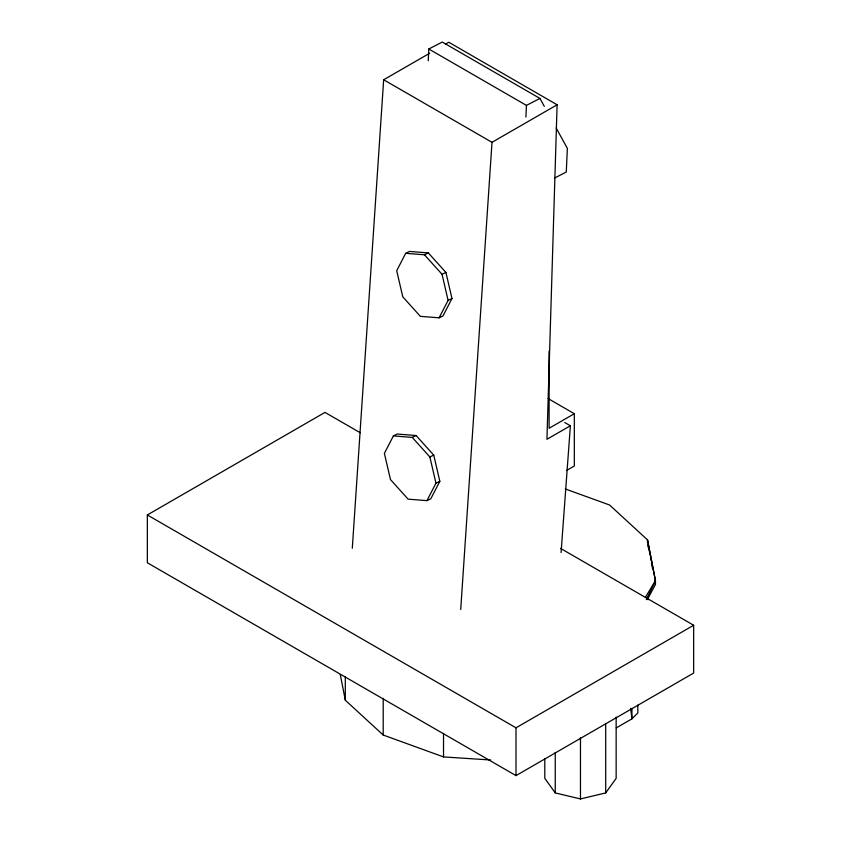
<?xml version="1.0" encoding="UTF-8"?>
<svg xmlns="http://www.w3.org/2000/svg" width="841" height="841" viewBox="0 0 841 841"><rect width="100%" height="100%" fill="white"/><g stroke="black" fill="none" stroke-linecap="round" stroke-linejoin="round"><path stroke-width="1.26" d="M445.404 44.184L448.779 42.239L557.11 104.789L546.934 439.275L570.377 425.767L564.732 422.508M428.248 60.731L428.784 48.999L442.282 42.05L539.954 98.439L544.316 106.386M525.909 117.12L526.445 105.388L539.954 98.439M352.295 548.248L383.664 79.769L429.698 53.235M460.721 609.494L492.006 142.318L557.11 104.789M561.084 552.516L570.377 425.767M646.351 599.633L655.454 580.7L647.475 539.838L609.578 505.01L565.257 488.936M405.688 253.309L396.71 270.718L402.776 296.82L420.342 316.332L439.128 317.814L442.997 315.932L451.974 298.523L445.909 272.421L428.332 252.92L409.556 251.438L405.688 253.309L424.474 254.791L428.332 252.92M439.128 317.814L448.106 300.395L451.974 298.523M393.399 435.911L384.379 453.383L390.476 479.58L408.106 499.155L426.944 500.637L430.813 498.766L439.832 481.294L433.735 455.097L416.106 435.522L397.267 434.04L393.399 435.911L412.237 437.394L416.106 435.522M426.944 500.637L435.964 483.165L439.832 481.294M647.549 599.202L655.454 584.442L655.454 580.7L647.475 539.838L647.475 542.445M645.373 597.341L655.454 580.7M544.8 758.792L544.8 778.356L555.249 792.916L580.469 798.95L605.699 792.916L616.148 778.356L616.148 717.058M560.527 548.385L693.657 625.252L693.657 673.052L516.006 775.612L147.343 562.766L147.343 514.965L324.994 412.395L360.263 432.768M566.424 470.55L574.329 465.988L574.329 413.709L549.099 428.269L549.099 351.033M147.343 514.965L516.006 727.812L693.657 625.252M616.253 727.907L631.927 718.855L637.825 712.968L637.825 705.115M554.829 177.924L566.277 172.027L567.36 148.405L556.143 127.958M424.474 254.791L442.04 274.292L445.909 272.421M412.237 437.394L429.867 456.968L433.735 455.097M340.311 674.671L345.304 700.217L383.202 735.034L443.522 756.921L490.713 759.991M428.784 48.999L526.445 105.388M383.664 79.769L492.006 142.318M548.206 398.623L574.329 413.709M442.04 274.292L448.106 300.395M429.867 456.968L435.964 483.165M650.04 554.965L648.159 544.716L648.159 547.344M650.513 557.53L650.987 560.095M651.46 562.661L652.637 569.063M654.75 580.595L655.454 584.442M630.718 708.437L631.927 718.855L631.927 708.406M648.159 597.099L648.159 599.717M605.699 723.796L605.699 792.916M580.469 737.652L580.469 798.95M555.249 752.485L555.249 792.916M516.006 727.812L516.006 775.612M443.522 733.352L443.522 756.921M383.202 698.366L383.202 735.034M345.304 676.637L345.304 700.217"/></g></svg>
